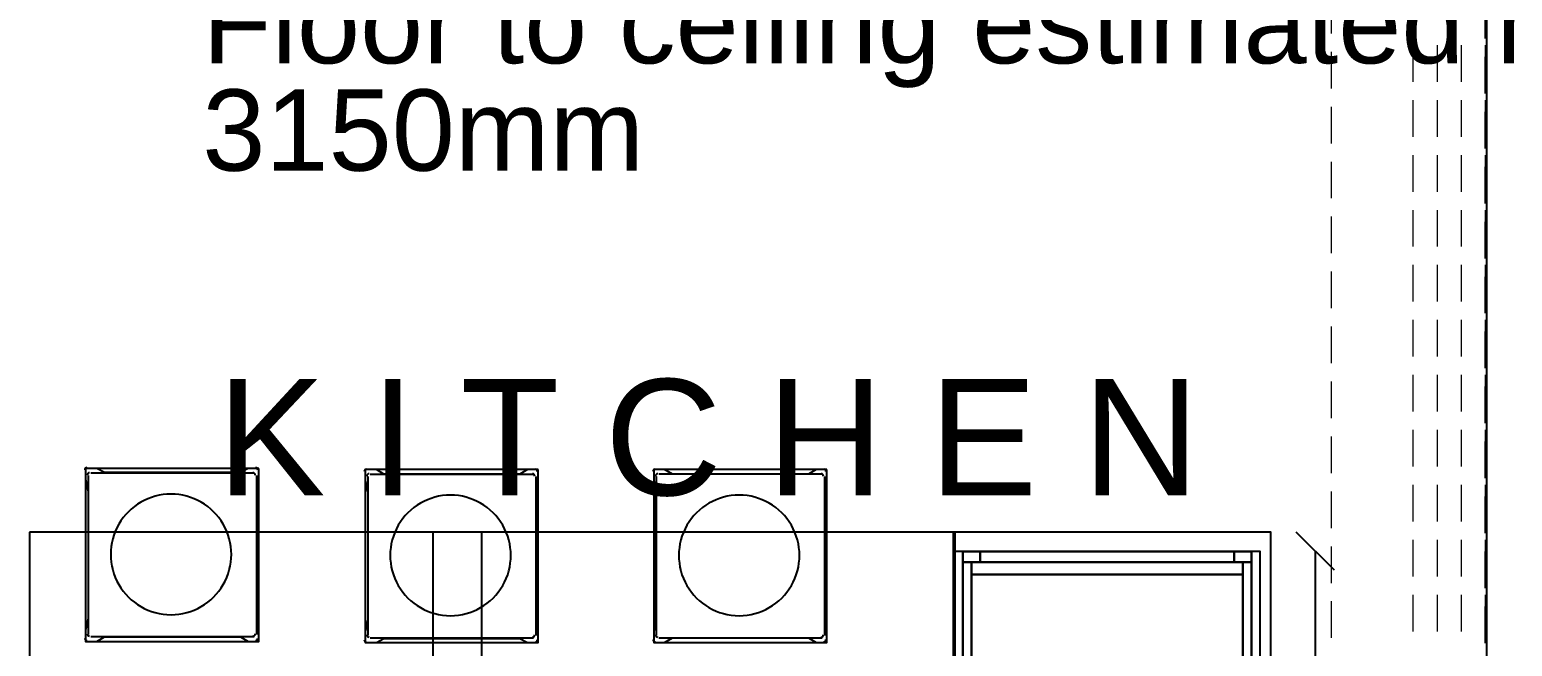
# Model space of a CAD drawing. Header units: millimetres. Extents: x -5841 to 140562, y 1006 to 102310.
# Drawn here: x 98627 to 101710, y 17506 to 18788 of the extents above; entities that cross this region are included whole.
import ezdxf

# ---------------------------------------------------------------- set-up
doc = ezdxf.new("R2010")
doc.units = ezdxf.units.MM
doc.header["$LTSCALE"] = 10
for name, color, linetype in [('PDF18_0', 7, 'Continuous'), ('PDF18_1-Dim-01', 7, 'Continuous'), ('PDF18_Text', 7, 'Continuous')]:
    doc.layers.add(name, color=color, linetype=linetype)
for name, color, linetype, true_color in [('PDF18_1-Base-01', 7, 'Continuous', 0xddc16e), ('PDF18_1-Cab-01', 7, 'Continuous', 0x545454), ('PDF18_1-Cab_2D-01', 7, 'Continuous', 0x545454), ('PDF18_1-Cab_Frame-01', 7, 'Continuous', 0xddc16e), ('PDF18_1-Cab_Front-01', 7, 'Continuous', 0xddc16e), ('PDF18_1-Cab_IComp-01', 7, 'Continuous', 0xddc16e), ('PDF18_1-Cab_Inside-01', 7, 'Continuous', 0xddc16e), ('PDF18_1-Cab_Outside-01', 7, 'Continuous', 0xddc16e), ('PDF18_F-2DFurniture-01', 7, 'Continuous', 0x545454), ('PDF18_F-Furniture-01', 7, 'Continuous', 0xdd6e8a), ('PDF18_KD - WALL - LOADBEARING', 7, 'Continuous', 0xc0ab87)]:
    doc.layers.add(name, color=color, linetype=linetype, true_color=true_color)
doc.styles.add('PDF ArialMT', font='arial.ttf')
picture_1 = doc.add_image_def('image2.png', size_in_pixel=(2281, 605))

msp = doc.modelspace()

# ---------------------------------------------------------------- linework, layer by layer
at = {"layer": 'PDF18_0', "color": 0, "lineweight": 0, "true_color": 0x939598}
for points in [[(101333.38219, 18780.48032), (101333.38219, 18856.67839)], [(101652.99076, 18769.89725), (101652.99076, 18846.09532)], [(101333.38219, 18666.18321), (101333.38219, 18742.38128)], [(101502.71123, 18756.13927), (101502.71123, 18679.9412)], [(101553.50994, 18756.13927), (101553.50994, 18679.9412)], [(101603.25035, 18756.13927), (101603.25035, 18679.9412)], [(101652.99076, 18756.13927), (101652.99076, 18679.9412)], [(101652.99076, 18655.60015), (101652.99076, 18731.79822)], [(101333.38219, 18551.88611), (101333.38219, 18628.08418)], [(101502.71123, 18641.84216), (101502.71123, 18565.64409)], [(101553.50994, 18641.84216), (101553.50994, 18565.64409)], [(101603.25035, 18641.84216), (101603.25035, 18565.64409)], [(101652.99076, 18641.84216), (101652.99076, 18565.64409)], [(101652.99076, 18541.30304), (101652.99076, 18617.50111)], [(101502.71123, 18527.54506), (101502.71123, 18451.34699)], [(101553.50994, 18527.54506), (101553.50994, 18451.34699)], [(101603.25035, 18527.54506), (101603.25035, 18451.34699)], [(101652.99076, 18527.54506), (101652.99076, 18451.34699)], [(101333.38219, 18437.589), (101333.38219, 18513.78707)], [(101652.99076, 18427.00594), (101652.99076, 18503.20401)], [(101502.71123, 18413.24795), (101502.71123, 18337.04988)], [(101553.50994, 18413.24795), (101553.50994, 18337.04988)], [(101603.25035, 18413.24795), (101603.25035, 18337.04988)], [(101652.99076, 18413.24795), (101652.99076, 18337.04988)], [(101333.38219, 18323.29189), (101333.38219, 18399.48997)], [(101652.99076, 18312.70883), (101652.99076, 18388.9069)], [(101333.38219, 18208.99479), (101333.38219, 18285.19286)], [(101502.71123, 18298.95084), (101502.71123, 18222.75277)], [(101553.50994, 18298.95084), (101553.50994, 18222.75277)], [(101603.25035, 18298.95084), (101603.25035, 18222.75277)], [(101652.99076, 18298.95084), (101652.99076, 18222.75277)], [(101652.99076, 18198.41172), (101652.99076, 18274.60979)], [(101333.38219, 18094.69768), (101333.38219, 18170.89575)], [(101502.71123, 18184.65374), (101502.71123, 18108.45567)], [(101553.50994, 18184.65374), (101553.50994, 18108.45567)], [(101603.25035, 18184.65374), (101603.25035, 18108.45567)], [(101652.99076, 18184.65374), (101652.99076, 18108.45567)], [(101652.99076, 18084.11462), (101652.99076, 18160.31269)], [(101502.71123, 18070.35663), (101502.71123, 17994.15856)], [(101553.50994, 18070.35663), (101553.50994, 17994.15856)], [(101603.25035, 18070.35663), (101603.25035, 17994.15856)], [(101652.99076, 18070.35663), (101652.99076, 17994.15856)], [(101333.38219, 17980.40058), (101333.38219, 18056.59865)], [(101652.99076, 17969.81751), (101652.99076, 18046.01558)], [(101333.38219, 17866.10347), (101333.38219, 17942.30154)], [(101502.71123, 17956.05953), (101502.71123, 17879.86146)], [(101553.50994, 17956.05953), (101553.50994, 17879.86146)], [(101603.25035, 17956.05953), (101603.25035, 17879.86146)], [(101652.99076, 17956.05953), (101652.99076, 17879.86146)], [(101652.99076, 17855.52041), (101652.99076, 17931.71848)], [(101333.38219, 17751.80637), (101333.38219, 17828.00444)], [(101502.71123, 17841.76242), (101502.71123, 17765.56435)], [(101553.50994, 17841.76242), (101553.50994, 17765.56435)], [(101603.25035, 17841.76242), (101603.25035, 17765.56435)], [(101652.99076, 17841.76242), (101652.99076, 17765.56435)], [(101652.99076, 17741.2233), (101652.99076, 17817.42137)], [(101502.71123, 17727.46532), (101502.71123, 17651.26724)], [(101553.50994, 17727.46532), (101553.50994, 17651.26724)], [(101603.25035, 17727.46532), (101603.25035, 17651.26724)], [(101652.99076, 17727.46532), (101652.99076, 17651.26724)], [(101333.38219, 17637.50926), (101333.38219, 17713.70733)], [(101652.99076, 17626.92619), (101652.99076, 17703.12426)], [(101502.71123, 17613.16821), (101502.71123, 17536.97014)], [(101553.50994, 17613.16821), (101553.50994, 17536.97014)], [(101603.25035, 17613.16821), (101603.25035, 17536.97014)], [(101652.99076, 17613.16821), (101652.99076, 17536.97014)], [(101333.38219, 17523.21215), (101333.38219, 17599.41022)], [(101652.99076, 17512.62909), (101652.99076, 17588.82716)]]:
    msp.add_lwpolyline(points, dxfattribs=at)
at = {"layer": 'PDF18_0', "lineweight": 25}
for points in [[(98627.29237, 17743.33991), (98627.29237, 16353.78343), (99567.06858, 16353.78343), (99567.06858, 17743.33991)], [(100551.29366, 17023.69147), (100551.29366, 17743.33991), (99465.47115, 17743.33991), (99465.47115, 17023.69147)], [(101207.44371, 17123.17228), (101207.44371, 17743.33991), (100547.06043, 17743.33991), (100547.06043, 17123.17228)]]:
    msp.add_lwpolyline(points, close=True, dxfattribs=at)
at = {"layer": 'PDF18_1-Base-01', "lineweight": 25}
msp.add_lwpolyline([(101149.23685, 17655.50047), (100585.15946, 17655.50047), (100585.15946, 17191.96221), (101149.23685, 17191.96221)], close=True, dxfattribs=at)
at = {"layer": 'PDF18_1-Cab-01', "lineweight": 25}
for points in [[(100567.16825, 17703.12426), (100549.17704, 17703.12426), (100549.17704, 17123.17228), (100567.16825, 17123.17228)], [(101167.22806, 17703.12426), (100567.16825, 17703.12426), (100567.16825, 17123.17228), (101167.22806, 17123.17228)], [(101185.21927, 17703.12426), (101167.22806, 17703.12426), (101167.22806, 17123.17228), (101185.21927, 17123.17228)]]:
    msp.add_lwpolyline(points, close=True, dxfattribs=at)
at = {"layer": 'PDF18_1-Cab_2D-01', "lineweight": 25}
for points in [[(100567.16825, 17123.17228), (100567.16825, 17703.12426), (100549.17704, 17703.12426), (100549.17704, 17123.17228)], [(101167.22806, 17123.17228), (101167.22806, 17703.12426), (100567.16825, 17703.12426), (100567.16825, 17123.17228)], [(101185.21927, 17123.17228), (101185.21927, 17703.12426), (101167.22806, 17703.12426), (101167.22806, 17123.17228)]]:
    msp.add_lwpolyline(points, close=True, dxfattribs=at)
at = {"layer": 'PDF18_1-Cab_Frame-01', "lineweight": 25}
for points in [[(100567.16825, 17703.12426), (100567.16825, 17680.89983), (100567.16825, 17703.12426), (100567.16825, 17680.89983), (100603.15068, 17680.89983), (100603.15068, 17703.12426), (100603.15068, 17680.89983), (100603.15068, 17703.12426), (100603.15068, 17680.89983), (101131.24564, 17680.89983), (101131.24564, 17703.12426), (101131.24564, 17680.89983), (101131.24564, 17703.12426), (101131.24564, 17680.89983), (101167.22806, 17680.89983), (101167.22806, 17703.12426)], [(100603.15068, 17703.12426), (100567.16825, 17703.12426), (100603.15068, 17703.12426)], [(100567.16825, 17703.12426), (100567.16825, 17680.89983), (100567.16825, 17703.12426)], [(100603.15068, 17703.12426), (100567.16825, 17703.12426), (100603.15068, 17703.12426)], [(100603.15068, 17703.12426), (100603.15068, 17680.89983), (100603.15068, 17703.12426), (100603.15068, 17680.89983), (101131.24564, 17680.89983), (101131.24564, 17703.12426)], [(100603.15068, 17703.12426), (100603.15068, 17680.89983), (100603.15068, 17703.12426)], [(100603.15068, 17703.12426), (100603.15068, 17680.89983), (100603.15068, 17703.12426)], [(101131.24564, 17703.12426), (100603.15068, 17703.12426), (101131.24564, 17703.12426)], [(101167.22806, 17703.12426), (101131.24564, 17703.12426), (101167.22806, 17703.12426)], [(101131.24564, 17703.12426), (101131.24564, 17680.89983), (101131.24564, 17703.12426)], [(101167.22806, 17703.12426), (101131.24564, 17703.12426), (101167.22806, 17703.12426)], [(101167.22806, 17680.89983), (101131.24564, 17680.89983), (100603.15068, 17680.89983), (100567.16825, 17680.89983)], [(100603.15068, 17680.89983), (100567.16825, 17680.89983), (100603.15068, 17680.89983)], [(101131.24564, 17680.89983), (100603.15068, 17680.89983)], [(101131.24564, 17680.89983), (100603.15068, 17680.89983), (101131.24564, 17680.89983)], [(101131.24564, 17680.89983), (100603.15068, 17680.89983), (101131.24564, 17680.89983)], [(101167.22806, 17680.89983), (101131.24564, 17680.89983), (101167.22806, 17680.89983)]]:
    msp.add_lwpolyline(points, dxfattribs=at)
for points in [[(100603.15068, 17703.12426), (100603.15068, 17680.89983), (100567.16825, 17680.89983), (100567.16825, 17703.12426)], [(100603.15068, 17703.12426), (100603.15068, 17680.89983), (100567.16825, 17680.89983), (100567.16825, 17703.12426), (100603.15068, 17703.12426), (100567.16825, 17703.12426), (100567.16825, 17680.89983), (100603.15068, 17680.89983), (100603.15068, 17703.12426), (100603.15068, 17680.89983)], [(101131.24564, 17703.12426), (101131.24564, 17680.89983), (100603.15068, 17680.89983), (100603.15068, 17703.12426)], [(101131.24564, 17703.12426), (100603.15068, 17703.12426), (101131.24564, 17703.12426), (101131.24564, 17680.89983), (100603.15068, 17680.89983), (100603.15068, 17703.12426)], [(101131.24564, 17703.12426), (100603.15068, 17703.12426), (101131.24564, 17703.12426), (101131.24564, 17680.89983), (100603.15068, 17680.89983), (100603.15068, 17703.12426), (101131.24564, 17703.12426), (100603.15068, 17703.12426), (100603.15068, 17680.89983), (101131.24564, 17680.89983), (101131.24564, 17703.12426), (101131.24564, 17680.89983)], [(101131.24564, 17703.12426), (100603.15068, 17703.12426), (101131.24564, 17703.12426), (101131.24564, 17680.89983), (100603.15068, 17680.89983), (100603.15068, 17703.12426), (101131.24564, 17703.12426), (100603.15068, 17703.12426), (100603.15068, 17680.89983), (101131.24564, 17680.89983), (101131.24564, 17703.12426), (101131.24564, 17680.89983)], [(101167.22806, 17703.12426), (101167.22806, 17680.89983), (101131.24564, 17680.89983), (101131.24564, 17703.12426)], [(101167.22806, 17703.12426), (101167.22806, 17680.89983), (101131.24564, 17680.89983), (101131.24564, 17703.12426), (101167.22806, 17703.12426), (101131.24564, 17703.12426), (101131.24564, 17680.89983), (101167.22806, 17680.89983), (101167.22806, 17703.12426), (101167.22806, 17680.89983)]]:
    msp.add_lwpolyline(points, close=True, dxfattribs=at)
at = {"layer": 'PDF18_1-Cab_Front-01', "lineweight": 25}
msp.add_lwpolyline([(100567.16825, 17680.89983), (100585.15946, 17680.89983), (100567.16825, 17680.89983), (100585.15946, 17680.89983)], dxfattribs=at)
for points in [[(101149.23685, 17680.89983), (100585.15946, 17680.89983), (101149.23685, 17680.89983), (100585.15946, 17680.89983)], [(101149.23685, 17680.89983), (100585.15946, 17680.89983), (101149.23685, 17680.89983), (100585.15946, 17680.89983)], [(101167.22806, 17680.89983), (101149.23685, 17680.89983), (101167.22806, 17680.89983), (101149.23685, 17680.89983)]]:
    msp.add_lwpolyline(points, close=True, dxfattribs=at)
at = {"layer": 'PDF18_1-Cab_IComp-01', "lineweight": 25}
for points in [[(100585.15946, 17191.96221), (100585.15946, 17655.50047), (101149.23685, 17655.50047), (101149.23685, 17191.96221)], [(101149.23685, 17191.96221), (101149.23685, 17655.50047), (100585.15946, 17655.50047), (100585.15946, 17191.96221), (101149.23685, 17191.96221), (101149.23685, 17655.50047)], [(100585.15946, 17191.96221), (101149.23685, 17191.96221), (100585.15946, 17191.96221), (100585.15946, 17655.50047), (101149.23685, 17655.50047), (101149.23685, 17191.96221)], [(101149.23685, 17191.96221), (101149.23685, 17655.50047), (100585.15946, 17655.50047), (100585.15946, 17191.96221), (101149.23685, 17191.96221), (101149.23685, 17655.50047)]]:
    msp.add_lwpolyline(points, close=True, dxfattribs=at)
for points in [[(101149.23685, 17655.50047), (100585.15946, 17655.50047), (101149.23685, 17655.50047)], [(100585.15946, 17655.50047), (100585.15946, 17191.96221), (100585.15946, 17655.50047)], [(101149.23685, 17655.50047), (100585.15946, 17655.50047), (101149.23685, 17655.50047)], [(100585.15946, 17655.50047), (100585.15946, 17191.96221), (100585.15946, 17655.50047)]]:
    msp.add_lwpolyline(points, dxfattribs=at)
at = {"layer": 'PDF18_1-Cab_Inside-01', "lineweight": 25}
for points in [[(100585.15946, 17123.17228), (100585.15946, 17680.89983), (101149.23685, 17680.89983), (101149.23685, 17123.17228), (100585.15946, 17123.17228), (100585.15946, 17680.89983), (101149.23685, 17680.89983), (101149.23685, 17123.17228)], [(101149.23685, 17123.17228), (101149.23685, 17680.89983), (100585.15946, 17680.89983), (100585.15946, 17123.17228), (101149.23685, 17123.17228), (101149.23685, 17680.89983), (100585.15946, 17680.89983), (100585.15946, 17123.17228)]]:
    msp.add_lwpolyline(points, close=True, dxfattribs=at)
at = {"layer": 'PDF18_1-Cab_Outside-01', "lineweight": 25}
for points in [[(100567.16825, 17123.17228), (100567.16825, 17680.89983), (100585.15946, 17680.89983), (100585.15946, 17123.17228)], [(101149.23685, 17123.17228), (101149.23685, 17680.89983), (100585.15946, 17680.89983), (100585.15946, 17123.17228), (101149.23685, 17123.17228), (101149.23685, 17680.89983)], [(101149.23685, 17123.17228), (101149.23685, 17680.89983), (100585.15946, 17680.89983), (100585.15946, 17123.17228), (101149.23685, 17123.17228), (101149.23685, 17680.89983)], [(100585.15946, 17123.17228), (100585.15946, 17680.89983), (101149.23685, 17680.89983), (101149.23685, 17123.17228)], [(100585.15946, 17123.17228), (101149.23685, 17123.17228), (100585.15946, 17123.17228), (100585.15946, 17680.89983), (101149.23685, 17680.89983), (101149.23685, 17123.17228)], [(101167.22806, 17123.17228), (101149.23685, 17123.17228), (101149.23685, 17680.89983), (101167.22806, 17680.89983)]]:
    msp.add_lwpolyline(points, close=True, dxfattribs=at)
for points in [[(100585.15946, 17123.17228), (100585.15946, 17680.89983), (100567.16825, 17680.89983), (100585.15946, 17680.89983), (100585.15946, 17123.17228), (100567.16825, 17123.17228), (100585.15946, 17123.17228), (100585.15946, 17680.89983), (100567.16825, 17680.89983), (100567.16825, 17123.17228), (100585.15946, 17123.17228), (100567.16825, 17123.17228), (100567.16825, 17680.89983), (100567.16825, 17123.17228), (100567.16825, 17680.89983), (100567.16825, 17123.17228), (100585.15946, 17123.17228), (100567.16825, 17123.17228)], [(100585.15946, 17680.89983), (100585.15946, 17123.17228), (100585.15946, 17680.89983)], [(100585.15946, 17680.89983), (100585.15946, 17123.17228), (100585.15946, 17680.89983)], [(100585.15946, 17680.89983), (100585.15946, 17123.17228), (100585.15946, 17680.89983)], [(100585.15946, 17680.89983), (100585.15946, 17123.17228), (100585.15946, 17680.89983)], [(101167.22806, 17680.89983), (101149.23685, 17680.89983), (101149.23685, 17123.17228), (101167.22806, 17123.17228), (101167.22806, 17680.89983), (101167.22806, 17123.17228), (101149.23685, 17123.17228), (101149.23685, 17680.89983), (101167.22806, 17680.89983), (101167.22806, 17123.17228), (101167.22806, 17680.89983), (101149.23685, 17680.89983), (101149.23685, 17123.17228), (101167.22806, 17123.17228), (101149.23685, 17123.17228), (101167.22806, 17123.17228), (101167.22806, 17680.89983), (101167.22806, 17123.17228)], [(101149.23685, 17123.17228), (101149.23685, 17680.89983), (101149.23685, 17123.17228)], [(101149.23685, 17123.17228), (101149.23685, 17680.89983), (101149.23685, 17123.17228)]]:
    msp.add_lwpolyline(points, dxfattribs=at)
at = {"layer": 'PDF18_1-Dim-01', "lineweight": 25}
for points in [[(101339.73202, 17663.96692), (101260.35903, 17743.33991)], [(101300.57468, 16392.94077), (101300.57468, 17703.12426)]]:
    msp.add_lwpolyline(points, dxfattribs=at)
at = {"layer": 'PDF18_F-2DFurniture-01', "lineweight": 25}
for points in [[(98743.70609, 17871.395), (98743.70609, 17853.40379), (98748.99763, 17828.00444), (98748.99763, 17563.4278), (98743.70609, 17539.08675), (98743.70609, 17521.09554)], [(99099.29709, 17875.62823), (99081.30588, 17875.62823), (99065.43128, 17867.16178), (98782.86343, 17867.16178), (98766.98884, 17875.62823), (98748.99763, 17875.62823)], [(98748.99763, 17860.81194), (98748.99763, 17530.6203)], [(99094.00556, 17866.10347), (98754.28916, 17866.10347)], [(99103.53031, 17521.09554), (99103.53031, 17539.08675), (99099.29709, 17563.4278), (99099.29709, 17828.00444), (99103.53031, 17853.40379), (99103.53031, 17871.395)], [(99099.29709, 17530.6203), (99099.29709, 17860.81194)], [(99324.71638, 17868.22008), (99324.71638, 17851.28718), (99330.00791, 17825.88782), (99330.00791, 17561.31119), (99324.71638, 17535.91183), (99324.71638, 17517.92062)], [(99680.30738, 17873.51162), (99662.31617, 17873.51162), (99646.44157, 17863.98686), (99363.87372, 17863.98686), (99347.99912, 17873.51162), (99330.00791, 17873.51162)], [(99330.00791, 17858.69533), (99330.00791, 17528.50369)], [(99675.01584, 17862.92855), (99335.29945, 17862.92855)], [(99684.5406, 17517.92062), (99684.5406, 17535.91183), (99680.30738, 17561.31119), (99680.30738, 17825.88782), (99684.5406, 17851.28718), (99684.5406, 17868.22008)], [(99680.30738, 17528.50369), (99680.30738, 17858.69533)], [(99924.77619, 17868.22008), (99924.77619, 17851.28718), (99929.00941, 17825.88782), (99929.00941, 17561.31119), (99924.77619, 17535.91183), (99924.77619, 17518.97893)], [(100280.36718, 17873.51162), (100262.37597, 17873.51162), (100246.50137, 17863.98686), (99963.93353, 17863.98686), (99947.00062, 17873.51162), (99930.06772, 17873.51162)], [(99930.06772, 17858.69533), (99930.06772, 17528.50369)], [(100275.07565, 17863.98686), (99935.35925, 17863.98686)], [(100284.60041, 17518.97893), (100284.60041, 17535.91183), (100280.36718, 17561.31119), (100280.36718, 17825.88782), (100284.60041, 17851.28718), (100284.60041, 17868.22008)], [(100280.36718, 17528.50369), (100280.36718, 17858.69533)], [(98748.99763, 17515.80401), (98766.98884, 17515.80401), (98782.86343, 17525.32877), (99065.43128, 17525.32877), (99081.30588, 17515.80401), (99099.29709, 17515.80401)], [(98754.28916, 17526.38707), (99094.00556, 17526.38707)], [(99330.00791, 17513.68739), (99347.99912, 17513.68739), (99363.87372, 17522.15385), (99646.44157, 17522.15385), (99662.31617, 17513.68739), (99680.30738, 17513.68739)], [(99335.29945, 17523.21215), (99675.01584, 17523.21215)], [(99930.06772, 17513.68739), (99947.00062, 17513.68739), (99963.93353, 17523.21215), (100246.50137, 17523.21215), (100262.37597, 17513.68739), (100280.36718, 17513.68739)], [(99935.35925, 17523.21215), (100275.07565, 17523.21215)]]:
    msp.add_lwpolyline(points, dxfattribs=at)
for points in [[(98921.14846, 17822.39154, 1.0000000448), (98921.14846, 17571.5729, 1.0000000448)], [(99502.18136, 17820.27492, 1.0000000448), (99502.18136, 17569.45628, 1.0000000448)], [(100102.26593, 17820.27492, 1.0000000448), (100102.26593, 17569.45628, 1.0000000448)]]:
    msp.add_lwpolyline(points, format="xyb", close=True, dxfattribs=at)
for centre, radius, start, end in [((98746.51818, 17872.66974), 4.76234, 89.99983371, 180.0054092), ((98751.81081, 17862.08449), 4.76238, 90.00549828, 179.98902583), ((99091.5412, 17862.08449), 4.76238, 0.01097416, 89.99450168), ((99096.8338, 17872.6697), 4.76239, 359.99459085, 90.00016638), ((99327.55108, 17869.49375), 4.76234, 89.99983379, 180.00540951), ((99332.8437, 17859.96788), 4.76238, 90.00549811, 179.98902611), ((99672.57409, 17859.96788), 4.76238, 0.01097394, 89.99450172), ((99677.86669, 17869.49371), 4.76239, 359.99459082, 90.00016658), ((99927.63565, 17869.49375), 4.76234, 89.99983327, 180.00540936), ((99932.92827, 17859.96788), 4.76238, 90.00549824, 179.9890261), ((100272.65866, 17859.96788), 4.76238, 0.01097404, 89.99450158), ((100277.95126, 17869.49371), 4.76239, 359.99459124, 90.00016662), ((98746.51821, 17522.35518), 4.76239, 179.99459078, 270.00016645), ((98751.81081, 17531.87993), 4.76238, 180.01097417, 269.99450157), ((99091.5412, 17531.87993), 4.76238, 270.00549847, 359.98902584), ((99096.83382, 17522.35514), 4.76234, 269.99983346, 0.00540953), ((99327.5511, 17519.18026), 4.76239, 179.99459035, 270.00016653), ((99332.8437, 17529.76332), 4.76238, 180.01097412, 269.99450164), ((99672.57409, 17529.76332), 4.76238, 270.00549827, 359.98902593), ((99677.86672, 17519.18022), 4.76234, 269.99983385, 0.00540952), ((99927.63567, 17520.23857), 4.76239, 179.99459072, 270.00016655), ((99932.92827, 17529.76332), 4.76238, 180.01097403, 269.99450177), ((100272.65866, 17529.76332), 4.76238, 270.00549841, 359.98902583), ((100277.95129, 17520.23852), 4.76234, 269.99983376, 0.00540924)]:
    msp.add_arc(centre, radius, start, end, dxfattribs=at)
at = {"layer": 'PDF18_F-Furniture-01', "lineweight": 25}
for points in [[(99103.53031, 17875.62823), (98743.70609, 17875.62823), (98743.70609, 17515.80401), (99103.53031, 17515.80401)], [(99684.5406, 17873.51162), (99324.71638, 17873.51162), (99324.71638, 17513.68739), (99684.5406, 17513.68739)], [(100284.60041, 17873.51162), (99924.77619, 17873.51162), (99924.77619, 17513.68739), (100284.60041, 17513.68739)]]:
    msp.add_lwpolyline(points, close=True, dxfattribs=at)

# ---------------------------------------------------------------- texts
at = {"layer": 'PDF18_Text', "color": 1, "attachment_point": 4, "style": 'PDF ArialMT'}
for s, insert, char_height in [('Floor to ceiling estimated height', (98986.23593, 18777.32155), 168.9806551), ('3150mm', (98986.23593, 18578.35131), 168.980655)]:
    msp.add_mtext(s, dxfattribs=dict(at, insert=insert, char_height=char_height))
at = {"layer": 'PDF18_Text', "insert": (99016.9279, 17939.08356), "char_height": 241.4007974, "attachment_point": 4, "style": 'PDF ArialMT'}
msp.add_mtext('K I T C H E N', dxfattribs=at)

# ---------------------------------------------------------------- pictures from other files: only their frames are drawn
at = {"layer": 'PDF18_KD - WALL - LOADBEARING', "color": 0, "true_color": 0xf8d731}
image = msp.add_image(picture_1, insert=(103577.35701, 14518.22988), size_in_units=(7242.28661, 1920.90442), rotation=90, dxfattribs=at)
image.dxf.flags = 15

doc.saveas('drawing.dxf')
